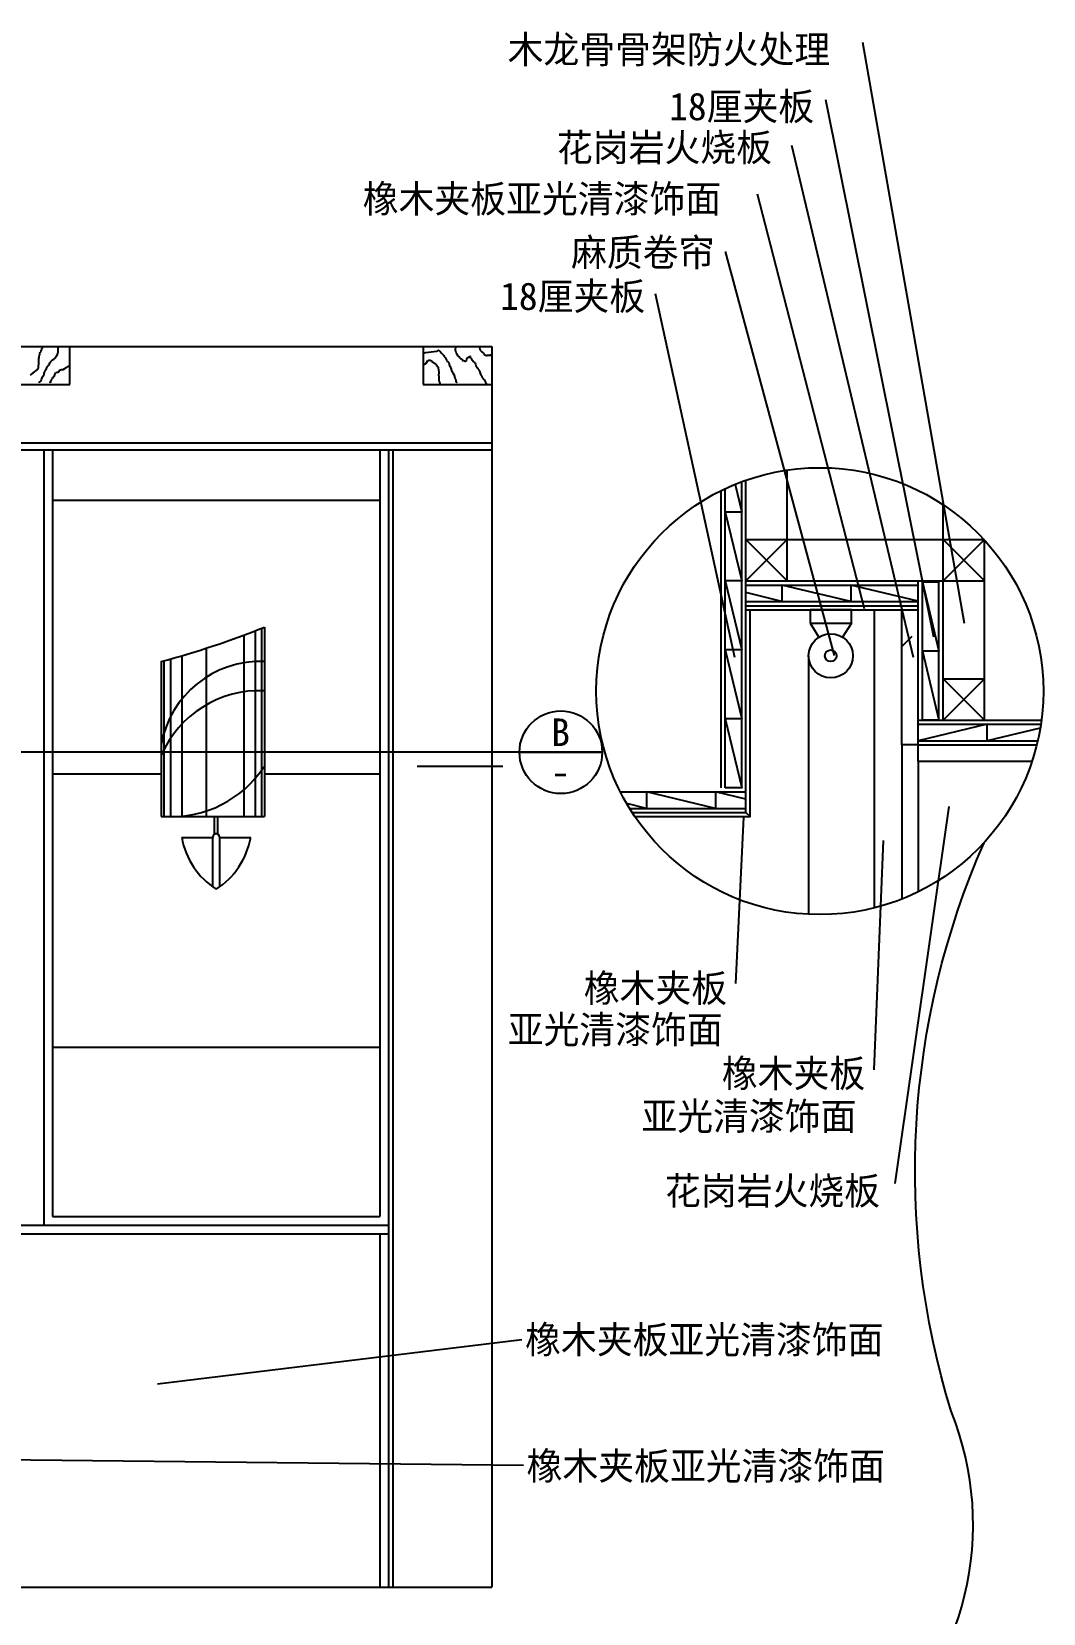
# Model space of a CAD drawing. Header units: metres. Extents: x 103 to 7206, y 244 to 9376.
# Drawn here: x 4271 to 7206, y 4708 to 9299 of the extents above; entities that cross this region are included whole.
import ezdxf

# ---------------------------------------------------------------- set-up
doc = ezdxf.new("R2010")
doc.units = ezdxf.units.M
for name, color, linetype in [('2', 2, 'Continuous'), ('3', 3, 'Continuous'), ('4', 4, 'Continuous'), ('7', 7, 'Continuous'), ('BH', 3, 'Continuous'), ('DIM', 3, 'Continuous'), ('TEXT', 3, 'Continuous')]:
    doc.layers.add(name, color=color, linetype=linetype)
doc.dimstyles.get("Standard").update_dxf_attribs({"dimtxt": 2.5, "dimasz": 2.5, "dimexe": 1.25, "dimexo": 0.625, "dimtad": 1, "dimcen": 2.5, "dimazin": 3, "dimtfac": 1, "dimtmove": 0, "dimatfit": 3})

# ---------------------------------------------------------------- blocks, each defined once
blk = doc.blocks.new('BH1')
at = {"layer": 'BH'}
for p, q in [((3, 0), (3, 100)), ((15, 0), (15, 100))]:
    blk.add_line(p, q, dxfattribs=at)
blk.add_lwpolyline([(15, 100), (3, 50), (15, 50), (3, 0), (15, 0)], dxfattribs=at)

msp = doc.modelspace()

# ---------------------------------------------------------------- hatches: boundary and pattern name
at = {"layer": 'BH'}
h = msp.add_hatch(dxfattribs=at)
h.set_pattern_fill('GRATE', scale=1000)
h.paths.add_polyline_path([(4331.6, 8084.85), (4331.6, 5859.85), (5281.6, 5859.85), (5281.6, 8084.85)])
h.paths.add_polyline_path([(4946.6, 7570.53), (4946.6, 7020.53), (4811.6, 7020.53), (4811.6, 6969.19, -0.29), (4816.6, 6959.85), (4906.6, 6959.85, -0.21), (4806.6, 6809.85, -0.21), (4706.6, 6959.85), (4796.6, 6959.85, -0.29), (4801.6, 6969.19), (4801.6, 7020.53), (4646.6, 7020.53), (4646.6, 7470.53, 0.03)])
h = msp.add_hatch(dxfattribs=at)
h.set_pattern_fill('ANSI31', scale=300)
h.paths.add_polyline_path([(7035.35, 7823.37), (7035.35, 7300.44), (7200.79, 7300.44, 0.03), (7206.28, 7384.65, 0.19)])
h = msp.add_hatch(dxfattribs=at)
h.set_pattern_fill('ANSI33', scale=160)
h.paths.add_polyline_path([(6795.35, 7228.44), (6843.35, 7228.44), (6843.35, 7620.44), (6795.35, 7620.44)])
h.paths.add_polyline_path([(7173.29, 7180.44, 0.02), (7187.18, 7228.44), (6843.35, 7228.44), (6843.35, 7180.44)])

# ---------------------------------------------------------------- linework, layer by layer
at = {"layer": '2'}
for q in [(7035.35, 7823.37), (7200.79, 7300.44)]:
    msp.add_line((7035.35, 7300.44), q, dxfattribs=at)
at = {"layer": '3'}
for p, q in [((506.6, 8104.85), (5606.6, 8104.85)), ((4306.6, 8084.85), (4306.6, 5834.85)), ((4331.6, 8084.85), (4331.6, 5859.85)), ((5281.6, 8084.85), (5281.6, 5859.85)), ((5318.6, 8084.85), (5318.6, 4784.85)), ((6463.35, 7824.44), (6343.35, 7704.44)), ((6463.35, 7704.44), (6343.35, 7824.44)), ((7035.35, 7704.44), (6915.35, 7824.44)), ((7035.35, 7824.44), (6915.35, 7704.44)), ((4886.44, 7547.26), (4886.44, 7020.53)), ((4919.76, 7559.94), (4919.76, 7020.53)), ((4938.29, 7567.21), (4938.29, 7020.53)), ((4706.77, 7487.44), (4706.77, 7020.53)), ((4777.68, 7509.36), (4777.68, 7020.53)), ((4654.92, 7472.77), (4654.92, 7020.53)), ((4673.44, 7477.88), (4673.44, 7020.53)), ((7035.35, 7420.44), (6915.35, 7300.44)), ((7035.35, 7300.44), (6915.35, 7420.44)), ((6843.35, 7180.44), (6843.35, 6802.43)), ((6013.34, 7032.44), (6343.35, 7032.44)), ((6343.35, 7032.44), (6355.35, 7020.44)), ((4331.6, 5859.85), (5281.6, 5859.85)), ((4331.6, 5859.85), (5281.6, 5859.85))]:
    msp.add_line(p, q, dxfattribs=at)
msp.add_circle((6589.35, 7487.34), 16.83, dxfattribs=at)
for centre, radius, start, end in [((4934.86, 7177.94), 292.82, 87.7, 169.87), ((4932.67, 7074.21), 311.78, 87.44, 156.57), ((4675.09, 7344.6), 324.48, 267.11, 326.8)]:
    msp.add_arc(centre, radius, start, end, dxfattribs=at)
at = {"layer": '4'}
for p, q in [((506.6, 8384.85), (5606.6, 8384.85)), ((4381.6, 8274.85), (4381.6, 8384.85)), ((5406.6, 8384.85), (5406.6, 8274.85)), ((5606.6, 8384.85), (5606.6, 4784.85)), ((4181.6, 8274.85), (4381.6, 8274.85)), ((5406.6, 8274.85), (5606.6, 8274.85)), ((506.6, 8084.85), (5606.6, 8084.85)), ((5306.6, 8084.85), (5306.6, 4784.85)), ((6343.35, 7620.44), (6843.35, 7620.44)), ((4946.6, 7570.53), (4946.6, 7020.53)), ((4646.6, 7470.53), (4646.6, 7020.53)), ((4646.6, 7020.53), (4946.6, 7020.53)), ((4801.6, 6969.19), (4801.6, 7020.53)), ((4811.6, 6969.19), (4811.6, 7020.53)), ((4706.6, 6959.85), (4796.6, 6959.85)), ((4796.6, 6816.68), (4796.6, 6961.16)), ((4816.6, 6816.68), (4816.6, 6961.16)), ((4816.6, 6959.85), (4906.6, 6959.85)), ((506.6, 4784.85), (5606.6, 4784.85))]:
    msp.add_line(p, q, dxfattribs=at)
for points in [[(6021.29, 7020.44), (6355.35, 7020.44), (6355.35, 7620.44)], [(7173.29, 7180.44), (6843.35, 7180.44), (6843.35, 7228.44), (6795.35, 7228.44), (6795.35, 7620.44)]]:
    msp.add_lwpolyline(points, dxfattribs=at)
for centre, radius, start, end in [((3956.36, 10041.25), 2661.78, 285.03, 291.84), ((4929.11, 6999.85), 226.07, 190.19, 237.19), ((4806.6, 6960.51), 10.02, 356.25, 183.75), ((4684.1, 6999.85), 226.07, 302.81, 349.81)]:
    msp.add_arc(centre, radius, start, end, dxfattribs=at)
at = {"layer": '7'}
for p, q in [((6343.35, 7032.44), (6343.35, 7996.62)), ((6463.35, 7704.44), (6463.35, 8026.2)), ((6271.35, 7104.44), (6271.35, 7966.41)), ((6915.35, 7300.44), (6915.35, 7925.65)), ((6343.35, 7824.44), (7035.35, 7824.44)), ((6343.35, 7704.44), (7035.35, 7704.44)), ((6843.35, 7228.44), (6843.35, 7704.44)), ((6343.35, 7632.44), (6843.35, 7632.44)), ((6715.35, 7620.44), (6715.35, 6755.61)), ((6529.95, 7582.19), (6555.32, 7541.68)), ((6649.95, 7582.19), (6623.87, 7541.37)), ((6525.23, 7487.34), (6525.23, 6737)), ((6915.35, 7420.44), (7035.35, 7420.44)), ((6843.35, 7300.44), (7035.35, 7300.44)), ((6795.35, 7228.44), (6795.35, 6781.25)), ((6843.35, 7228.44), (7187.18, 7228.44)), ((806.6, 5834.85), (5306.6, 5834.85)), ((806.6, 5809.85), (5306.6, 5809.85)), ((5281.6, 5809.85), (5281.6, 4784.85))]:
    msp.add_line(p, q, dxfattribs=at)
msp.add_lwpolyline([(6529.95, 7582.19), (6649.95, 7582.19), (6649.95, 7620.44), (6529.95, 7620.44)], close=True, dxfattribs=at)
msp.add_circle((6589.35, 7487.34), 64.12, dxfattribs=at)
at = {"layer": 'BH'}
for p, q in [((4293.35, 8357.39), (4294.62, 8359.94)), ((4293.35, 8352.31), (4293.35, 8357.39)), ((4294.62, 8366.3), (4295.89, 8367.57)), ((4294.62, 8359.94), (4294.62, 8366.3)), ((4295.89, 8367.57), (4295.89, 8368.84)), ((4295.89, 8368.84), (4297.17, 8368.84)), ((4297.17, 8368.84), (4298.44, 8370.11)), ((4298.44, 8371.38), (4299.71, 8373.93)), ((4298.44, 8370.11), (4298.44, 8371.38)), ((4299.71, 8375.2), (4300.99, 8376.47)), ((4299.71, 8373.93), (4299.71, 8375.2)), ((4300.99, 8376.47), (4300.99, 8379.02)), ((4300.99, 8379.02), (4302.26, 8379.02)), ((4302.26, 8379.02), (4302.26, 8384.1)), ((4339.18, 8352.31), (4341.73, 8354.85)), ((4341.73, 8354.85), (4343, 8357.39)), ((4343, 8357.39), (4344.28, 8358.67)), ((4344.28, 8358.67), (4346.82, 8363.75)), ((4346.82, 8366.3), (4348.1, 8367.57)), ((4346.82, 8363.75), (4346.82, 8366.3)), ((4348.1, 8367.57), (4348.1, 8382.83)), ((5409.99, 8366.01), (5410.85, 8366.01)), ((5410.85, 8366.01), (5414.28, 8367.73)), ((5414.28, 8367.73), (5438.28, 8370.29)), ((5438.28, 8370.29), (5446.85, 8371.15)), ((5446.85, 8371.15), (5447.7, 8372.01)), ((5447.7, 8372.01), (5448.56, 8372.01)), ((5448.56, 8372.01), (5449.42, 8372.86)), ((5449.42, 8372.86), (5450.28, 8372.86)), ((5450.28, 8372.86), (5450.28, 8373.72)), ((5450.28, 8373.72), (5451.99, 8373.72)), ((5451.99, 8373.72), (5453.7, 8372.86)), ((5453.7, 8372.86), (5457.13, 8369.44)), ((5457.13, 8369.44), (5458.85, 8366.87)), ((5458.85, 8366.87), (5462.27, 8363.45)), ((5462.27, 8363.45), (5463.99, 8361.73)), ((5463.99, 8361.73), (5464.85, 8360.88)), ((5464.85, 8360.88), (5465.7, 8360.02)), ((5465.7, 8360.02), (5466.56, 8358.31)), ((5466.56, 8358.31), (5468.27, 8355.74)), ((5468.27, 8355.74), (5469.99, 8354.03)), ((5469.99, 8354.03), (5471.7, 8351.46)), ((5500.84, 8380.57), (5499.99, 8377.14)), ((5499.99, 8377.14), (5499.99, 8372.86)), ((5499.99, 8372.86), (5500.84, 8371.15)), ((5501.7, 8382.28), (5500.84, 8380.57)), ((5500.84, 8371.15), (5500.84, 8370.29)), ((5500.84, 8370.29), (5501.7, 8369.44)), ((5501.7, 8383.14), (5501.7, 8382.28)), ((5501.7, 8369.44), (5501.7, 8367.73)), ((5501.7, 8367.73), (5502.56, 8366.01)), ((5502.56, 8366.01), (5504.27, 8363.45)), ((5504.27, 8363.45), (5505.98, 8360.88)), ((5505.98, 8360.88), (5507.7, 8357.45)), ((5507.7, 8357.45), (5508.56, 8357.45)), ((5508.56, 8357.45), (5509.41, 8356.6)), ((5509.41, 8356.6), (5510.27, 8355.74)), ((5510.27, 8355.74), (5511.13, 8354.03)), ((5511.13, 8354.03), (5512.84, 8352.32)), ((5536.84, 8353.17), (5538.55, 8354.03)), ((5538.55, 8354.03), (5541.98, 8354.03)), ((5541.98, 8354.03), (5541.98, 8357.45)), ((5541.98, 8357.45), (5542.84, 8357.45)), ((5542.84, 8357.45), (5543.7, 8355.74)), ((5543.7, 8355.74), (5544.55, 8352.32)), ((5569.41, 8383.14), (5569.41, 8382.28)), ((5569.41, 8382.28), (5570.27, 8380.57)), ((5570.27, 8380.57), (5571.12, 8378)), ((5571.12, 8378), (5571.98, 8374.58)), ((5571.98, 8374.58), (5575.41, 8371.15)), ((5575.41, 8371.15), (5576.26, 8370.29)), ((5576.26, 8370.29), (5577.98, 8369.44)), ((5577.98, 8369.44), (5581.41, 8366.01)), ((5581.41, 8366.01), (5582.26, 8364.3)), ((5582.26, 8364.3), (5583.12, 8363.45)), ((5583.12, 8363.45), (5583.98, 8361.73)), ((5583.98, 8361.73), (5585.69, 8360.88)), ((5585.69, 8360.88), (5586.55, 8360.02)), ((5586.55, 8360.02), (5589.98, 8360.02)), ((5589.98, 8360.02), (5590.83, 8359.16)), ((5590.83, 8359.16), (5592.55, 8359.16)), ((5592.55, 8359.16), (5592.55, 8360.02)), ((5592.55, 8360.02), (5602.83, 8360.02)), ((5602.83, 8360.02), (5602.83, 8360.88)), ((5602.83, 8360.88), (5603.69, 8360.88)), ((5603.69, 8360.88), (5603.69, 8362.59)), ((4274.25, 8307.79), (4276.8, 8310.34)), ((4276.8, 8310.34), (4279.34, 8311.61)), ((4279.34, 8311.61), (4283.16, 8315.42)), ((4283.16, 8315.42), (4286.98, 8316.7)), ((4286.98, 8316.7), (4288.25, 8319.24)), ((4288.25, 8319.24), (4290.8, 8323.05)), ((4290.8, 8329.41), (4292.07, 8333.23)), ((4290.8, 8323.05), (4290.8, 8329.41)), ((4292.07, 8349.76), (4293.35, 8352.31)), ((4292.07, 8333.23), (4292.07, 8349.76)), ((4307.35, 8306.52), (4308.63, 8309.06)), ((4308.63, 8311.61), (4309.9, 8312.88)), ((4308.63, 8309.06), (4308.63, 8311.61)), ((4309.9, 8312.88), (4311.17, 8315.42)), ((4311.17, 8315.42), (4312.45, 8316.7)), ((4312.45, 8317.97), (4313.72, 8320.51)), ((4312.45, 8316.7), (4312.45, 8317.97)), ((4313.72, 8320.51), (4314.99, 8323.05)), ((4314.99, 8323.05), (4316.27, 8325.6)), ((4316.27, 8325.6), (4320.08, 8329.41)), ((4320.08, 8329.41), (4321.36, 8331.96)), ((4321.36, 8331.96), (4322.63, 8334.5)), ((4322.63, 8334.5), (4323.9, 8337.05)), ((4323.9, 8337.05), (4326.45, 8340.86)), ((4326.45, 8340.86), (4331.54, 8345.95)), ((4331.54, 8345.95), (4335.36, 8348.49)), ((4335.36, 8348.49), (4337.91, 8349.76)), ((4337.91, 8349.76), (4339.18, 8352.31)), ((4340.46, 8307.79), (4341.73, 8309.06)), ((4341.73, 8309.06), (4343, 8309.06)), ((4343, 8309.06), (4344.28, 8310.34)), ((4344.28, 8310.34), (4348.1, 8310.34)), ((4348.1, 8310.34), (4349.37, 8311.61)), ((4349.37, 8311.61), (4350.64, 8311.61)), ((4350.64, 8314.15), (4353.19, 8316.7)), ((4350.64, 8311.61), (4350.64, 8314.15)), ((4353.19, 8316.7), (4355.73, 8316.7)), ((4355.73, 8316.7), (4357.01, 8317.97)), ((4357.01, 8317.97), (4362.1, 8317.97)), ((4362.1, 8317.97), (4367.19, 8320.51)), ((4367.19, 8320.51), (4368.47, 8321.78)), ((4368.47, 8321.78), (4369.74, 8323.05)), ((4369.74, 8323.05), (4371.01, 8324.33)), ((4371.01, 8324.33), (4372.29, 8324.33)), ((4372.29, 8324.33), (4374.83, 8326.87)), ((4374.83, 8326.87), (4377.38, 8326.87)), ((4377.38, 8326.87), (4377.38, 8328.14)), ((4377.38, 8328.14), (4379.93, 8328.14)), ((5408.28, 8333.48), (5410.85, 8333.48)), ((5410.85, 8333.48), (5412.56, 8334.34)), ((5412.56, 8334.34), (5414.28, 8335.19)), ((5414.28, 8335.19), (5415.99, 8336.05)), ((5415.99, 8336.05), (5420.28, 8344.61)), ((5420.28, 8344.61), (5421.99, 8344.61)), ((5421.99, 8344.61), (5422.85, 8345.47)), ((5422.85, 8345.47), (5427.99, 8345.47)), ((5427.99, 8345.47), (5427.99, 8344.61)), ((5427.99, 8344.61), (5428.85, 8344.61)), ((5428.85, 8344.61), (5428.85, 8343.75)), ((5428.85, 8343.75), (5430.56, 8343.75)), ((5430.56, 8343.75), (5431.42, 8342.9)), ((5431.42, 8342.9), (5432.28, 8341.19)), ((5432.28, 8341.19), (5433.99, 8340.33)), ((5433.99, 8340.33), (5434.85, 8339.47)), ((5434.85, 8339.47), (5436.56, 8338.62)), ((5436.56, 8338.62), (5438.28, 8337.76)), ((5438.28, 8337.76), (5439.13, 8336.9)), ((5439.13, 8336.9), (5439.99, 8336.05)), ((5439.99, 8336.05), (5441.7, 8335.19)), ((5441.7, 8335.19), (5442.56, 8334.34)), ((5442.56, 8334.34), (5443.42, 8333.48)), ((5443.42, 8333.48), (5444.28, 8332.62)), ((5444.28, 8332.62), (5445.13, 8330.91)), ((5445.13, 8330.91), (5446.85, 8329.2)), ((5446.85, 8329.2), (5448.56, 8326.63)), ((5448.56, 8326.63), (5450.28, 8324.92)), ((5450.28, 8324.92), (5450.28, 8319.78)), ((5450.28, 8319.78), (5451.13, 8318.93)), ((5451.13, 8318.93), (5451.13, 8314.64)), ((5451.13, 8314.64), (5451.99, 8312.93)), ((5451.99, 8312.93), (5451.99, 8306.94)), ((5471.7, 8351.46), (5472.56, 8349.75)), ((5472.56, 8349.75), (5474.27, 8347.18)), ((5474.27, 8347.18), (5475.13, 8344.61)), ((5475.13, 8344.61), (5476.84, 8342.04)), ((5476.84, 8342.04), (5478.56, 8341.19)), ((5478.56, 8341.19), (5479.42, 8339.47)), ((5479.42, 8339.47), (5480.27, 8338.62)), ((5480.27, 8338.62), (5481.13, 8336.9)), ((5481.13, 8336.9), (5481.99, 8334.34)), ((5481.99, 8334.34), (5482.84, 8332.62)), ((5482.84, 8332.62), (5483.7, 8330.06)), ((5483.7, 8330.06), (5485.42, 8326.63)), ((5485.42, 8326.63), (5486.27, 8324.06)), ((5486.27, 8324.06), (5487.13, 8321.49)), ((5487.13, 8321.49), (5487.99, 8318.93)), ((5487.99, 8318.93), (5487.99, 8318.07)), ((5487.99, 8318.07), (5488.84, 8316.36)), ((5488.84, 8316.36), (5488.84, 8315.5)), ((5488.84, 8315.5), (5491.41, 8310.36)), ((5491.41, 8310.36), (5493.13, 8308.65)), ((5493.13, 8308.65), (5495.7, 8303.51)), ((5512.84, 8352.32), (5515.41, 8349.75)), ((5515.41, 8349.75), (5517.98, 8348.89)), ((5517.98, 8348.89), (5519.7, 8347.18)), ((5519.7, 8347.18), (5520.55, 8345.47)), ((5520.55, 8345.47), (5521.41, 8344.61)), ((5521.41, 8344.61), (5521.41, 8343.75)), ((5521.41, 8343.75), (5524.84, 8343.75)), ((5524.84, 8343.75), (5525.7, 8342.9)), ((5525.7, 8342.9), (5527.41, 8342.9)), ((5527.41, 8342.9), (5527.41, 8342.04)), ((5527.41, 8342.04), (5530.84, 8342.04)), ((5530.84, 8342.04), (5531.7, 8342.9)), ((5531.7, 8343.75), (5533.41, 8345.47)), ((5531.7, 8342.9), (5531.7, 8343.75)), ((5533.41, 8348.89), (5534.27, 8350.6)), ((5533.41, 8345.47), (5533.41, 8348.89)), ((5534.27, 8351.46), (5535.13, 8352.32)), ((5534.27, 8350.6), (5534.27, 8351.46)), ((5535.13, 8352.32), (5535.98, 8353.17)), ((5535.98, 8353.17), (5536.84, 8353.17)), ((5544.55, 8352.32), (5546.27, 8349.75)), ((5546.27, 8349.75), (5548.84, 8344.61)), ((5548.84, 8344.61), (5550.55, 8343.75)), ((5550.55, 8343.75), (5551.41, 8342.04)), ((5551.41, 8342.04), (5553.12, 8340.33)), ((5553.12, 8340.33), (5555.69, 8338.62)), ((5555.69, 8338.62), (5557.41, 8336.05)), ((5557.41, 8336.05), (5559.12, 8333.48)), ((5559.12, 8333.48), (5559.98, 8330.06)), ((5559.98, 8330.06), (5559.98, 8328.34)), ((5559.98, 8328.34), (5560.84, 8326.63)), ((5560.84, 8326.63), (5561.69, 8325.77)), ((5561.69, 8325.77), (5561.69, 8324.92)), ((5561.69, 8324.92), (5562.55, 8324.06)), ((5562.55, 8324.06), (5564.27, 8323.21)), ((5564.27, 8323.21), (5565.12, 8321.49)), ((5565.12, 8321.49), (5565.98, 8320.64)), ((5565.98, 8320.64), (5565.98, 8319.78)), ((5565.98, 8319.78), (5566.84, 8318.93)), ((5566.84, 8318.93), (5567.69, 8318.07)), ((5567.69, 8318.07), (5569.41, 8314.64)), ((5569.41, 8314.64), (5570.27, 8313.79)), ((5570.27, 8313.79), (5570.27, 8312.93)), ((5570.27, 8312.93), (5571.12, 8312.08)), ((5571.12, 8312.08), (5571.12, 8310.36)), ((5571.12, 8310.36), (5571.98, 8307.8)), ((4267.88, 8301.43), (4274.25, 8307.79)), ((4293.35, 8280.43), (4298.44, 8285.52)), ((4293.35, 8279.16), (4293.35, 8280.43)), ((4298.44, 8285.52), (4299.71, 8289.34)), ((4299.71, 8289.34), (4302.26, 8296.97)), ((4302.26, 8296.97), (4304.81, 8299.51)), ((4304.81, 8299.51), (4307.35, 8303.98)), ((4307.35, 8303.98), (4307.35, 8306.52)), ((4325.18, 8280.43), (4327.72, 8285.52)), ((4325.18, 8279.16), (4325.18, 8280.43)), ((4327.72, 8285.52), (4329, 8289.34)), ((4329, 8289.34), (4331.54, 8291.88)), ((4331.54, 8291.88), (4332.82, 8294.42)), ((4332.82, 8294.42), (4334.09, 8295.69)), ((4334.09, 8295.69), (4335.36, 8296.97)), ((4335.36, 8296.97), (4336.64, 8299.51)), ((4336.64, 8299.51), (4337.91, 8300.78)), ((4337.91, 8302.71), (4339.18, 8305.25)), ((4337.91, 8300.78), (4337.91, 8302.71)), ((4339.18, 8305.25), (4340.46, 8306.52)), ((4340.46, 8306.52), (4340.46, 8307.79)), ((5451.99, 8306.94), (5451.13, 8304.37)), ((5451.13, 8304.37), (5451.13, 8299.85)), ((5451.13, 8299.85), (5451.99, 8299.85)), ((5451.99, 8299.85), (5451.99, 8287.87)), ((5451.99, 8287.87), (5452.85, 8287.01)), ((5452.85, 8287.01), (5452.85, 8284.44)), ((5452.85, 8284.44), (5453.7, 8283.59)), ((5453.7, 8283.59), (5453.7, 8281.88)), ((5453.7, 8281.88), (5454.56, 8281.88)), ((5454.56, 8281.88), (5454.56, 8279.31)), ((5454.56, 8279.31), (5455.42, 8279.31)), ((5455.42, 8279.31), (5455.42, 8277.59)), ((5455.42, 8277.59), (5456.27, 8276.74)), ((5456.27, 8276.74), (5456.27, 8275.88)), ((5495.7, 8303.51), (5496.56, 8300.95)), ((5496.56, 8300.95), (5498.27, 8298.14)), ((5498.27, 8298.14), (5498.27, 8295.57)), ((5498.27, 8295.57), (5499.13, 8294.72)), ((5499.13, 8294.72), (5499.13, 8293)), ((5499.13, 8293), (5499.99, 8292.15)), ((5499.99, 8292.15), (5499.99, 8290.44)), ((5499.99, 8290.44), (5500.84, 8288.72)), ((5500.84, 8288.72), (5501.7, 8287.87)), ((5501.7, 8287.87), (5501.7, 8281.88)), ((5501.7, 8281.88), (5502.56, 8281.88)), ((5502.56, 8281.88), (5502.56, 8281.02)), ((5502.56, 8281.02), (5503.41, 8281.02)), ((5503.41, 8281.02), (5503.41, 8279.31)), ((5571.98, 8307.8), (5572.84, 8304.37)), ((5572.84, 8304.37), (5574.55, 8301.8)), ((5574.55, 8301.8), (5576.26, 8299.85)), ((5576.26, 8299.85), (5577.12, 8297.29)), ((5577.12, 8297.29), (5577.98, 8294.72)), ((5577.98, 8294.72), (5579.69, 8293)), ((5579.69, 8293), (5579.69, 8292.15)), ((5579.69, 8292.15), (5580.55, 8292.15)), ((5580.55, 8292.15), (5581.41, 8291.29)), ((5581.41, 8291.29), (5582.26, 8290.44)), ((5582.26, 8290.44), (5582.26, 8289.58)), ((5582.26, 8289.58), (5583.98, 8288.72)), ((5583.98, 8288.72), (5584.84, 8287.01)), ((5584.84, 8287.01), (5585.69, 8285.3)), ((5585.69, 8285.3), (5586.55, 8284.44)), ((5586.55, 8284.44), (5586.55, 8282.73)), ((5586.55, 8282.73), (5587.41, 8282.73)), ((5587.41, 8282.73), (5587.41, 8281.02)), ((5587.41, 8281.02), (5588.26, 8280.16)), ((5588.26, 8280.16), (5589.12, 8278.45)), ((5589.12, 8278.45), (5589.98, 8277.59)), ((5589.98, 8277.59), (5589.98, 8276.74)), ((5589.98, 8276.74), (5590.83, 8275.88)), ((5590.83, 8275.88), (5592.55, 8275.88)), ((5592.55, 8275.88), (5592.55, 8275.03)), ((5592.55, 8275.03), (5593.41, 8275.03)), ((5593.41, 8275.03), (5593.41, 8274.17)), ((5593.41, 8274.17), (5594.26, 8273.31)), ((6331.35, 7904.44), (6331.35, 7992.28)), ((6283.35, 7904.44), (6283.35, 7972.16)), ((6343.35, 7692.44), (6447.35, 7692.44)), ((6447.35, 7692.44), (6843.35, 7692.44)), ((6855.35, 7700.44), (6855.35, 7704.44)), ((6903.35, 7700.44), (6903.35, 7704.44)), ((6343.35, 7644.44), (6447.35, 7644.44)), ((6447.35, 7644.44), (6843.35, 7644.44)), ((6843.35, 7288.44), (7199.1, 7288.44)), ((6843.35, 7240.44), (7190.04, 7240.44)), ((5978.92, 7092.44), (6255.35, 7092.44)), ((6255.35, 7092.44), (6343.35, 7092.44)), ((6005.76, 7044.44), (6255.35, 7044.44)), ((6255.35, 7044.44), (6343.35, 7044.44))]:
    msp.add_line(p, q, dxfattribs=at)
for points in [[(6312.07, 7984.75), (6331.35, 7904.44), (6283.35, 7904.44)], [(6447.35, 7644.44), (6343.35, 7671.32)], [(6843.35, 7645.4), (6647.35, 7692.44), (6647.35, 7644.44), (6447.35, 7692.44), (6447.35, 7644.44)], [(6902.39, 7704.44), (6903.35, 7700.44), (6855.35, 7700.44)], [(7197.35, 7277.4), (7043.35, 7240.44), (7043.35, 7288.44), (6843.35, 7240.44), (6843.35, 7288.44)], [(6255.35, 7044.44), (6055.35, 7092.44), (6055.35, 7044.44), (5997.44, 7058.34)], [(6343.35, 7071.32), (6255.35, 7092.44), (6255.35, 7044.44)]]:
    msp.add_lwpolyline(points, dxfattribs=at)
at = {"layer": 'DIM'}
msp.add_line((5926.39, 7207.22), (324.27, 7207.22), dxfattribs=at)
for points in [[(5686.39, 7207.22), (5926.39, 7207.22)], [(5389.22, 7167.22), (5638.08, 7167.22)]]:
    msp.add_lwpolyline(points, dxfattribs=at)
msp.add_lwpolyline([(6699.8, 4302.92, 0.32), (6938.67, 5295.02, -0.18), (7034.21, 6944.7, -0.28)], format="xyb", dxfattribs=at)
for centre, radius in [((6557.82, 7384.65), 648.46), ((5806.39, 7207.22), 120)]:
    msp.add_circle(centre, radius, dxfattribs=at)

# ---------------------------------------------------------------- block references
at = {"layer": '3', "xscale": -4, "yscale": 4, "zscale": 4}
for p in [(6343.35, 7504.44), (6915.35, 7300.44), (6343.35, 7104.44)]:
    msp.add_blockref('BH1', p, dxfattribs=at)

# ---------------------------------------------------------------- texts
at = {"layer": 'DIM'}
for s, p in [('B', (5778.41, 7225.35)), ('-', (5778.2, 7110.69))]:
    msp.add_text(s, height=80, dxfattribs=at).set_placement(p)
at = {"layer": 'TEXT'}
for s, p in [('木龙骨骨架防火处理', (5651.85, 9206.87)), ('18厘夹板', (6120.5, 9041.47)), ('花岗岩火烧板', (5794.98, 8922.48)), ('橡木夹板亚光清漆饰面', (5231.58, 8773.52)), ('麻质卷帘', (5836.06, 8618.06)), ('18厘夹板', (5630.23, 8490.77)), ('橡木夹板', (5872.89, 6482.63)), ('亚光清漆饰面', (5652.19, 6362.54)), ('橡木夹板', (6273.54, 6235.44)), ('亚光清漆饰面', (6040.16, 6111.11)), ('花岗岩火烧板', (6108.55, 5894.64)), ('橡木夹板亚光清漆饰面', (5702.64, 5462.78)), ('橡木夹板亚光清漆饰面', (5706.91, 5096.14))]:
    msp.add_text(s, height=80, dxfattribs=at).set_placement(p)

# ---------------------------------------------------------------- leaders
at = {"layer": 'DIM'}
for points in [[(6977.1, 7580.63), (6682.8, 9266.89)], [(6888.81, 7541.42), (6574.89, 9100.23)], [(6829.94, 7482.6), (6476.79, 8967.88)], [(6687.71, 7623.17), (6376.94, 8827.09)], [(6600.53, 7487.65), (6284.31, 8660.7)], [(6311.1, 7482.3), (6080.65, 8537.5)], [(6932.41, 7049.84), (6775.84, 5955.9)], [(6335.98, 7018.97), (6313.33, 6536.31)], [(6741.19, 6950.98), (6714.81, 6285.39)], [(4636.03, 5374.13), (5693.7, 5503.12)], [(4179.1, 5154.62), (5697.97, 5138.39)]]:
    msp.add_leader(points, dimstyle='Standard', dxfattribs=at)

doc.saveas('drawing.dxf')
